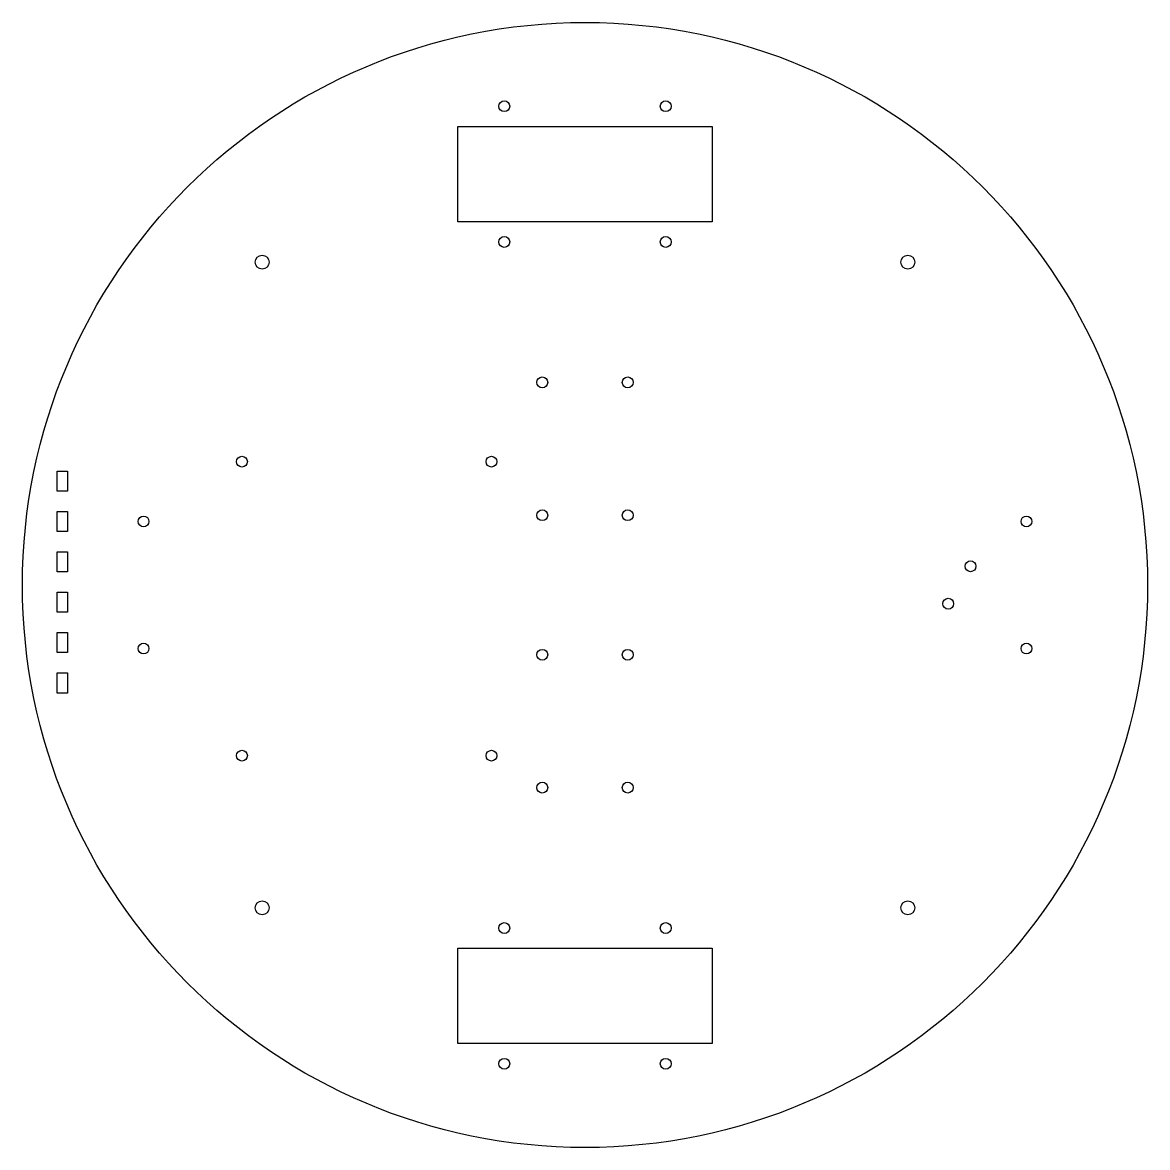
# Model space of a CAD drawing. Header units: inches. Extents: x -7 to 7, y -7 to 7.
import ezdxf

# ---------------------------------------------------------------- set-up
doc = ezdxf.new("R2010")
doc.units = ezdxf.units.IN
doc.header["$MEASUREMENT"] = 0

msp = doc.modelspace()

# ---------------------------------------------------------------- linework, layer by layer
for points in [[(-1.575, 5.681), (1.575, 5.681), (1.575, 4.5), (-1.575, 4.5)], [(-6.537, 1.162), (-6.537, 1.412), (-6.412, 1.412), (-6.412, 1.162)], [(-6.537, 0.662), (-6.537, 0.912), (-6.412, 0.912), (-6.412, 0.662)], [(-6.537, 0.162), (-6.537, 0.412), (-6.412, 0.412), (-6.412, 0.162)], [(-6.537, -0.338), (-6.537, -0.088), (-6.412, -0.088), (-6.412, -0.338)], [(-6.537, -0.838), (-6.537, -0.588), (-6.412, -0.588), (-6.412, -0.838)], [(-6.537, -1.088), (-6.412, -1.088), (-6.412, -1.338), (-6.537, -1.338)], [(-1.575, -4.5), (1.575, -4.5), (1.575, -5.681), (-1.575, -5.681)]]:
    msp.add_lwpolyline(points, close=True)
for centre, radius in [((0, 0), 6.969), ((-1, 5.931), 0.0669), ((1, 5.931), 0.0669), ((-1, 4.25), 0.0669), ((1, 4.25), 0.0669), ((-4, 4), 0.0862), ((4, 4), 0.0862), ((-0.529, 2.51), 0.0669), ((0.529, 2.51), 0.0669), ((-4.25, 1.528), 0.0669), ((-1.159, 1.528), 0.0669), ((-5.469, 0.787), 0.0669), ((-0.529, 0.864), 0.0669), ((0.529, 0.864), 0.0669), ((5.469, 0.787), 0.0669), ((4.776, 0.232), 0.0669), ((4.5, -0.232), 0.0669), ((-5.469, -0.787), 0.0669), ((-0.529, -0.864), 0.0669), ((0.529, -0.864), 0.0669), ((5.469, -0.787), 0.0669), ((-4.25, -2.114), 0.0669), ((-1.159, -2.114), 0.0669), ((-0.529, -2.51), 0.0669), ((0.529, -2.51), 0.0669), ((-4, -4), 0.0862), ((4, -4), 0.0862), ((-1, -4.25), 0.0669), ((1, -4.25), 0.0669), ((-1, -5.931), 0.0669), ((1, -5.931), 0.0669)]:
    msp.add_circle(centre, radius)

doc.saveas('drawing.dxf')
